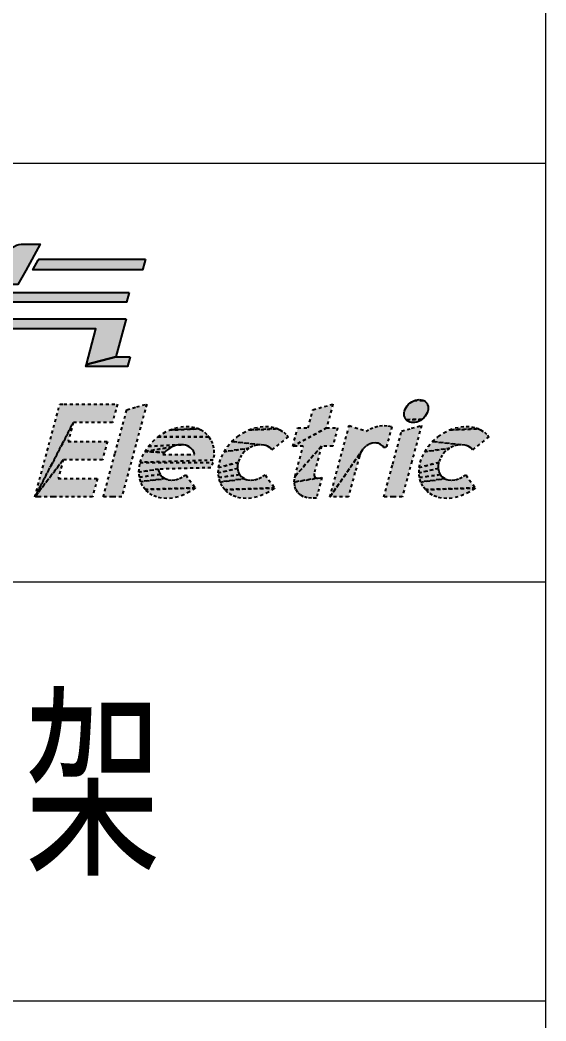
# Model space of a CAD drawing. Header units: millimetres. Extents: x -15766 to 80009, y -9701 to 15159.
# Drawn here: x -12357.84 to -12340.27, y 2870.83 to 2904.27 of the extents above; entities that cross this region are included whole.
import ezdxf

# ---------------------------------------------------------------- set-up
doc = ezdxf.new("R2010")
doc.units = ezdxf.units.MM
doc.linetypes.add('HIDDEN', pattern=[0.2, 0.1, -0.1])
for name, color, linetype, lineweight in [('AM_VIS', 7, 'Continuous', 18), ('尺寸线层', 3, 'Continuous', 18), ('粗实线层_1', 7, 'Continuous', 15)]:
    doc.layers.add(name, color=color, linetype=linetype, lineweight=lineweight)
doc.layers.add('DRW0001_DXF_FORMAT', color=7, linetype='Continuous')
doc.styles.add('标准', font='', dxfattribs={"width": 0.667})
doc.styles.get('标准').set_extended_font_data('宋体')

# ---------------------------------------------------------------- blocks, each defined once
blk = doc.blocks.new('*X1569')
at = {"layer": '粗实线层_1'}
blk.add_line((205, 5), (205, 292), dxfattribs=at)
blk = doc.blocks.new('SYMBOL_3_BL2', base_point=(178.141, 46.517))
at = {"layer": 'DRW0001_DXF_FORMAT', "linetype": 'Continuous'}
for points in [[(185.349, 50.983), (185.729, 50.983), (185.935, 50.983), (185.454, 50.108), (185.193, 49.632), (184.601, 49.632), (184.28, 49.632), (184.664, 50.331), (184.835, 50.643), (184.873, 50.711), (184.926, 50.791), (184.988, 50.857), (185.06, 50.909), (185.139, 50.948), (185.222, 50.973), (185.302, 50.983), (185.311, 50.983), (185.336, 50.983)], [(189.448, 50.486), (189.413, 50.358), (189.36, 50.159), (189.35, 50.121), (188.06, 50.121), (186.067, 50.121), (185.686, 50.121), (185.756, 50.25), (185.866, 50.448), (185.886, 50.486), (187.14, 50.486), (189.077, 50.486)], [(188.908, 49.373), (188.819, 49.041), (183.885, 49.041), (183.64, 48.126), (181.696, 47.794), (181.784, 48.126), (182.723, 48.126), (182.968, 49.041), (182.029, 49.041), (183.974, 49.373)], [(188.802, 48.488), (188.465, 47.223), (187.478, 46.958), (187.797, 48.156), (183.979, 48.156), (184.068, 48.488), (187.885, 48.488), (188.42, 48.488)], [(188.935, 47.223), (188.847, 46.891), (188.377, 46.891), (187.46, 46.891), (187.478, 46.958), (188.465, 47.223)]]:
    blk.add_hatch(color=5, dxfattribs=at).paths.add_polyline_path(points)
at = {"layer": 'DRW0001_DXF_FORMAT', "linetype": 'HIDDEN'}
for points in [[(188.513, 45.638), (188.348, 45.026), (187.041, 45.026), (185.756, 42.537), (186.59, 45.638), (186.727, 45.638)], [(189.493, 45.638), (189.075, 44.088), (188.658, 42.537), (188.35, 42.537), (188.042, 42.537), (188.435, 43.995), (188.827, 45.452), (189.16, 45.545), (189.492, 45.638), (189.492, 45.638)], [(195.044, 45.452), (195.71, 45.638), (195.495, 44.842), (194.369, 44.23), (194.534, 44.842), (194.88, 44.842)], [(198.75, 45.754), (198.791, 45.727), (198.825, 45.694), (198.853, 45.654), (198.874, 45.61), (198.887, 45.561), (198.891, 45.507), (198.887, 45.451), (198.878, 45.406), (198.857, 45.347), (198.828, 45.289), (198.79, 45.232), (198.743, 45.18), (198.69, 45.132), (198.155, 45.118), (198.128, 45.157), (198.107, 45.202), (198.094, 45.251), (198.089, 45.304), (198.094, 45.361), (198.103, 45.406), (198.123, 45.465), (198.153, 45.523), (198.191, 45.579), (198.237, 45.632), (198.291, 45.679), (198.292, 45.68), (198.35, 45.72), (198.411, 45.751), (198.727, 45.765)], [(198.535, 45.787), (198.594, 45.791), (198.651, 45.787), (198.703, 45.774), (198.727, 45.765), (198.411, 45.751), (198.473, 45.774)], [(188.178, 44.394), (188.013, 43.782), (186.706, 43.782), (185.756, 42.537), (187.041, 45.026), (186.871, 44.394)], [(190.626, 44.881), (190.812, 44.895), (190.989, 44.881), (191.152, 44.842), (191.227, 44.814), (190.243, 44.771), (190.436, 44.84)], [(193.278, 44.881), (193.461, 44.895), (193.637, 44.882), (193.797, 44.844), (193.871, 44.816), (192.899, 44.774), (193.09, 44.841)], [(195.867, 44.842), (195.702, 44.23), (195.33, 44.23), (194.447, 43.233), (194.715, 44.23), (194.369, 44.23), (195.495, 44.842)], [(197.265, 44.911), (197.417, 44.923), (197.56, 44.911), (197.677, 44.881), (197.5, 44.221), (197.497, 44.222), (197.471, 44.189), (197.403, 44.186), (197.396, 44.197), (197.394, 44.196), (197.362, 44.24), (197.298, 44.294), (197.218, 44.329), (197.172, 44.338), (197.122, 44.341), (197.019, 44.329), (196.913, 44.291), (196.81, 44.229), (196.795, 44.217), (196.708, 44.131), (195.61, 42.537), (196.252, 44.923), (196.817, 44.737), (196.816, 44.733), (196.952, 44.81), (197.109, 44.873)], [(198.003, 44.737), (198.335, 44.83), (198.668, 44.923), (198.347, 43.73), (198.026, 42.537), (197.718, 42.537), (197.411, 42.537), (197.707, 43.637), (198.003, 44.737), (198.003, 44.737)], [(198.689, 45.132), (198.63, 45.092), (198.569, 45.06), (198.507, 45.038), (198.446, 45.024), (198.387, 45.02), (198.33, 45.024), (198.277, 45.037), (198.253, 45.046), (198.231, 45.057), (198.19, 45.084), (198.155, 45.118), (198.69, 45.132)], [(199.98, 44.881), (200.163, 44.895), (200.338, 44.882), (200.498, 44.844), (200.573, 44.816), (199.601, 44.774), (199.791, 44.841)], [(191.569, 44.546), (191.569, 44.546), (191.648, 44.417), (191.704, 44.273), (191.735, 44.115), (191.74, 43.945), (191.716, 43.765), (189.276, 43.689), (189.34, 43.873), (189.431, 44.054), (190.088, 44.023), (190.03, 43.956), (190.861, 43.956), (191.09, 43.956), (191.075, 44.007), (191.05, 44.063), (191.018, 44.112), (191.019, 44.114), (191.019, 44.114), (191.018, 44.113), (191.017, 44.113), (190.998, 44.136), (190.955, 44.179), (190.905, 44.215), (190.849, 44.243), (190.818, 44.255), (190.787, 44.264), (190.719, 44.278), (190.647, 44.282), (189.55, 44.229), (189.694, 44.393), (189.86, 44.542), (191.569, 44.546)], [(191.297, 44.78), (191.425, 44.696), (191.533, 44.592), (191.569, 44.546), (189.86, 44.542), (189.869, 44.549), (190.052, 44.673), (190.243, 44.771), (191.227, 44.814)], [(193.941, 44.783), (194.068, 44.7), (194.175, 44.599), (194.218, 44.546), (193.667, 44.113), (193.61, 44.174), (193.522, 44.232), (193.472, 44.253), (193.417, 44.269), (193.296, 44.282), (192.335, 44.385), (192.498, 44.533), (192.53, 44.557), (192.711, 44.679), (192.899, 44.774), (193.871, 44.816)], [(200.642, 44.783), (200.769, 44.7), (200.877, 44.599), (200.92, 44.546), (200.368, 44.113), (200.312, 44.174), (200.224, 44.232), (200.118, 44.269), (199.998, 44.282), (199.037, 44.385), (199.2, 44.533), (199.232, 44.557), (199.412, 44.679), (199.601, 44.774), (200.573, 44.816)], [(190.418, 44.241), (190.34, 44.208), (189.431, 44.054), (189.55, 44.229), (190.647, 44.282), (190.572, 44.278), (190.496, 44.264)], [(190.154, 44.086), (190.088, 44.023), (189.431, 44.054), (190.34, 44.208), (190.264, 44.166), (190.19, 44.115)], [(192.762, 44.051), (192.662, 43.938), (192.588, 43.815), (192.541, 43.689), (191.892, 43.518), (191.926, 43.689), (191.988, 43.871), (192.078, 44.049), (192.905, 44.162), (192.782, 44.07)], [(193.036, 44.229), (192.905, 44.162), (192.078, 44.049), (192.194, 44.223), (192.335, 44.385), (193.296, 44.282), (193.168, 44.269)], [(195.088, 43.238), (195.118, 43.191), (195.168, 43.163), (194.421, 43.032), (194.433, 43.171), (194.446, 43.23), (194.446, 43.23), (194.447, 43.233), (194.447, 43.233), (195.33, 44.23), (195.086, 43.322), (195.088, 43.322), (195.083, 43.299)], [(199.463, 44.051), (199.364, 43.938), (199.29, 43.815), (199.243, 43.689), (198.593, 43.518), (198.627, 43.689), (198.69, 43.871), (198.779, 44.049), (199.606, 44.162), (199.484, 44.07)], [(199.737, 44.229), (199.606, 44.162), (198.779, 44.049), (198.895, 44.223), (199.037, 44.385), (199.998, 44.282), (199.87, 44.269)], [(196.596, 43.901), (196.447, 43.346), (196.444, 43.35), (196.225, 42.537), (195.61, 42.537), (196.708, 44.131), (196.643, 44.034), (196.604, 43.934)], [(187.843, 43.15), (187.678, 42.537), (186.371, 42.537), (185.893, 42.537), (185.756, 42.537), (186.706, 43.782), (186.536, 43.15)], [(191.698, 43.689), (191.638, 43.514), (189.876, 43.466), (189.234, 43.366), (189.246, 43.542), (189.276, 43.689), (191.698, 43.69)], [(192.524, 43.603), (192.523, 43.484), (191.883, 43.345), (191.892, 43.518), (192.541, 43.689)], [(192.547, 43.376), (192.594, 43.282), (191.901, 43.183), (191.883, 43.345), (192.523, 43.484)], [(199.226, 43.603), (199.224, 43.484), (198.585, 43.345), (198.593, 43.518), (199.243, 43.689)], [(199.248, 43.376), (199.296, 43.282), (198.603, 43.183), (198.585, 43.345), (199.224, 43.484)], [(189.895, 43.383), (189.942, 43.287), (189.249, 43.2), (189.234, 43.366), (189.876, 43.466)], [(190.011, 43.208), (190.099, 43.148), (189.29, 43.047), (189.249, 43.2), (189.942, 43.287)], [(190.328, 43.097), (190.458, 43.11), (190.592, 43.151), (190.724, 43.22), (190.795, 43.27), (191.113, 42.836), (189.442, 42.787), (189.354, 42.909), (189.29, 43.047), (190.099, 43.148), (190.206, 43.11)], [(192.663, 43.205), (192.751, 43.146), (191.944, 43.034), (191.901, 43.183), (192.594, 43.282)], [(192.977, 43.097), (193.105, 43.11), (193.237, 43.149), (193.369, 43.216), (193.444, 43.27), (193.763, 42.836), (192.097, 42.779), (192.01, 42.899), (191.944, 43.034), (192.751, 43.146), (192.856, 43.109)], [(195.207, 43.159), (195.302, 43.172), (195.342, 43.185), (195.197, 42.644), (195.161, 42.512), (195.156, 42.494), (194.991, 42.493), (194.853, 42.507), (194.73, 42.545), (194.626, 42.607), (194.541, 42.688), (194.477, 42.788), (194.436, 42.903), (194.421, 43.032), (195.168, 43.163)], [(199.364, 43.205), (199.452, 43.146), (198.645, 43.034), (198.603, 43.183), (199.296, 43.282)], [(199.678, 43.097), (199.807, 43.11), (199.939, 43.149), (200.07, 43.216), (200.146, 43.27), (200.464, 42.836), (198.799, 42.78), (198.711, 42.899), (198.645, 43.034), (199.452, 43.146), (199.558, 43.109)], [(191.105, 42.83), (190.923, 42.706), (190.732, 42.608), (190.539, 42.539), (190.348, 42.497), (190.163, 42.484), (189.985, 42.497), (189.823, 42.536), (189.677, 42.599), (189.55, 42.683), (189.442, 42.787), (191.113, 42.836)], [(193.743, 42.821), (193.562, 42.7), (193.374, 42.605), (193.183, 42.537), (192.995, 42.497), (192.812, 42.484), (192.637, 42.497), (192.476, 42.535), (192.332, 42.596), (192.205, 42.678), (192.097, 42.779), (193.763, 42.836)], [(200.444, 42.821), (200.264, 42.7), (200.075, 42.605), (199.885, 42.537), (199.697, 42.497), (199.514, 42.484), (199.338, 42.497), (199.178, 42.535), (199.033, 42.596), (198.907, 42.678), (198.799, 42.78), (200.464, 42.836)]]:
    blk.add_hatch(color=8, dxfattribs=at).paths.add_polyline_path(points)
at = {"layer": 'DRW0001_DXF_FORMAT', "color": 5, "linetype": 'Continuous'}
for points in [[(185.349, 50.983), (185.729, 50.983), (185.935, 50.983), (185.454, 50.108), (185.193, 49.632), (184.601, 49.632), (184.28, 49.632), (184.664, 50.331), (184.835, 50.643), (184.873, 50.711), (184.926, 50.791), (184.988, 50.857), (185.06, 50.909), (185.139, 50.948), (185.222, 50.973), (185.302, 50.983), (185.311, 50.983), (185.336, 50.983), (185.349, 50.983)], [(189.448, 50.486), (189.413, 50.358), (189.36, 50.159), (189.35, 50.121), (188.06, 50.121), (186.067, 50.121), (185.686, 50.121), (185.756, 50.25), (185.866, 50.448), (185.886, 50.486), (187.14, 50.486), (189.077, 50.486), (189.448, 50.486)], [(188.908, 49.373), (188.819, 49.041), (183.885, 49.041), (183.64, 48.126), (181.696, 47.794), (181.784, 48.126), (182.723, 48.126), (182.968, 49.041), (182.029, 49.041), (183.974, 49.373), (188.908, 49.373)], [(188.802, 48.488), (188.465, 47.223), (187.478, 46.958), (187.797, 48.156), (183.979, 48.156), (184.068, 48.488), (187.885, 48.488), (188.42, 48.488), (188.802, 48.488)], [(188.935, 47.223), (188.847, 46.891), (188.377, 46.891), (187.46, 46.891), (187.478, 46.958), (188.465, 47.223), (188.935, 47.223)]]:
    blk.add_lwpolyline(points, dxfattribs=at)
at = {"layer": 'DRW0001_DXF_FORMAT', "color": 8, "linetype": 'HIDDEN'}
for points in [[(188.513, 45.638), (188.348, 45.026), (187.041, 45.026), (185.756, 42.537), (186.59, 45.638), (186.727, 45.638), (188.513, 45.638)], [(189.493, 45.638), (189.075, 44.088), (188.658, 42.537), (188.35, 42.537), (188.042, 42.537), (188.435, 43.995), (188.827, 45.452), (189.16, 45.545), (189.492, 45.638), (189.492, 45.638), (189.493, 45.638)], [(195.044, 45.452), (195.71, 45.638), (195.495, 44.842), (194.369, 44.23), (194.534, 44.842), (194.88, 44.842), (195.044, 45.452)], [(198.75, 45.754), (198.791, 45.727), (198.825, 45.694), (198.853, 45.654), (198.874, 45.61), (198.887, 45.561), (198.891, 45.507), (198.887, 45.451), (198.878, 45.406), (198.857, 45.347), (198.828, 45.289), (198.79, 45.232), (198.743, 45.18), (198.69, 45.132), (198.155, 45.118), (198.128, 45.157), (198.107, 45.202), (198.094, 45.251), (198.089, 45.304), (198.094, 45.361), (198.103, 45.406), (198.123, 45.465), (198.153, 45.523), (198.191, 45.579), (198.237, 45.632), (198.291, 45.679), (198.292, 45.68), (198.35, 45.72), (198.411, 45.751), (198.727, 45.765), (198.75, 45.754)], [(198.535, 45.787), (198.594, 45.791), (198.651, 45.787), (198.703, 45.774), (198.727, 45.765), (198.411, 45.751), (198.473, 45.774), (198.535, 45.787)], [(188.178, 44.394), (188.013, 43.782), (186.706, 43.782), (185.756, 42.537), (187.041, 45.026), (186.871, 44.394), (188.178, 44.394)], [(190.626, 44.881), (190.812, 44.895), (190.989, 44.881), (191.152, 44.842), (191.227, 44.814), (190.243, 44.771), (190.436, 44.84), (190.626, 44.881)], [(193.278, 44.881), (193.461, 44.895), (193.637, 44.882), (193.797, 44.844), (193.871, 44.816), (192.899, 44.774), (193.09, 44.841), (193.278, 44.881)], [(195.867, 44.842), (195.702, 44.23), (195.33, 44.23), (194.447, 43.233), (194.715, 44.23), (194.369, 44.23), (195.495, 44.842), (195.867, 44.842)], [(197.265, 44.911), (197.417, 44.923), (197.56, 44.911), (197.677, 44.881), (197.5, 44.221), (197.497, 44.222), (197.471, 44.189), (197.403, 44.186), (197.396, 44.197), (197.394, 44.196), (197.362, 44.24), (197.298, 44.294), (197.218, 44.329), (197.172, 44.338), (197.122, 44.341), (197.019, 44.329), (196.913, 44.291), (196.81, 44.229), (196.795, 44.217), (196.708, 44.131), (195.61, 42.537), (196.252, 44.923), (196.817, 44.737), (196.816, 44.733), (196.952, 44.81), (197.109, 44.873), (197.265, 44.911)], [(198.003, 44.737), (198.335, 44.83), (198.668, 44.923), (198.347, 43.73), (198.026, 42.537), (197.718, 42.537), (197.411, 42.537), (197.707, 43.637), (198.003, 44.737), (198.003, 44.737), (198.003, 44.737)], [(198.689, 45.132), (198.63, 45.092), (198.569, 45.06), (198.507, 45.038), (198.446, 45.024), (198.387, 45.02), (198.33, 45.024), (198.277, 45.037), (198.253, 45.046), (198.231, 45.057), (198.19, 45.084), (198.155, 45.118), (198.69, 45.132), (198.689, 45.132)], [(199.98, 44.881), (200.163, 44.895), (200.338, 44.882), (200.498, 44.844), (200.573, 44.816), (199.601, 44.774), (199.791, 44.841), (199.98, 44.881)], [(191.569, 44.546), (191.569, 44.546), (191.648, 44.417), (191.704, 44.273), (191.735, 44.115), (191.74, 43.945), (191.716, 43.765), (189.276, 43.689), (189.34, 43.873), (189.431, 44.054), (190.088, 44.023), (190.03, 43.956), (190.861, 43.956), (191.09, 43.956), (191.075, 44.007), (191.05, 44.063), (191.018, 44.112), (191.019, 44.114), (191.019, 44.114), (191.018, 44.113), (191.017, 44.113), (190.998, 44.136), (190.955, 44.179), (190.905, 44.215), (190.849, 44.243), (190.818, 44.255), (190.787, 44.264), (190.719, 44.278), (190.647, 44.282), (189.55, 44.229), (189.694, 44.393), (189.86, 44.542), (191.569, 44.546), (191.569, 44.546)], [(191.297, 44.78), (191.425, 44.696), (191.533, 44.592), (191.569, 44.546), (189.86, 44.542), (189.869, 44.549), (190.052, 44.673), (190.243, 44.771), (191.227, 44.814), (191.297, 44.78)], [(193.941, 44.783), (194.068, 44.7), (194.175, 44.599), (194.218, 44.546), (193.667, 44.113), (193.61, 44.174), (193.522, 44.232), (193.472, 44.253), (193.417, 44.269), (193.296, 44.282), (192.335, 44.385), (192.498, 44.533), (192.53, 44.557), (192.711, 44.679), (192.899, 44.774), (193.871, 44.816), (193.941, 44.783)], [(200.642, 44.783), (200.769, 44.7), (200.877, 44.599), (200.92, 44.546), (200.368, 44.113), (200.312, 44.174), (200.224, 44.232), (200.118, 44.269), (199.998, 44.282), (199.037, 44.385), (199.2, 44.533), (199.232, 44.557), (199.412, 44.679), (199.601, 44.774), (200.573, 44.816), (200.642, 44.783)], [(190.418, 44.241), (190.34, 44.208), (189.431, 44.054), (189.55, 44.229), (190.647, 44.282), (190.572, 44.278), (190.496, 44.264), (190.418, 44.241)], [(190.154, 44.086), (190.088, 44.023), (189.431, 44.054), (190.34, 44.208), (190.264, 44.166), (190.19, 44.115), (190.154, 44.086)], [(192.762, 44.051), (192.662, 43.938), (192.588, 43.815), (192.541, 43.689), (191.892, 43.518), (191.926, 43.689), (191.988, 43.871), (192.078, 44.049), (192.905, 44.162), (192.782, 44.07), (192.762, 44.051)], [(193.036, 44.229), (192.905, 44.162), (192.078, 44.049), (192.194, 44.223), (192.335, 44.385), (193.296, 44.282), (193.168, 44.269), (193.036, 44.229)], [(195.088, 43.238), (195.118, 43.191), (195.168, 43.163), (194.421, 43.032), (194.433, 43.171), (194.446, 43.23), (194.446, 43.23), (194.447, 43.233), (194.447, 43.233), (195.33, 44.23), (195.086, 43.322), (195.088, 43.322), (195.083, 43.299), (195.088, 43.238)], [(199.463, 44.051), (199.364, 43.938), (199.29, 43.815), (199.243, 43.689), (198.593, 43.518), (198.627, 43.689), (198.69, 43.871), (198.779, 44.049), (199.606, 44.162), (199.484, 44.07), (199.463, 44.051)], [(199.737, 44.229), (199.606, 44.162), (198.779, 44.049), (198.895, 44.223), (199.037, 44.385), (199.998, 44.282), (199.87, 44.269), (199.737, 44.229)], [(196.596, 43.901), (196.447, 43.346), (196.444, 43.35), (196.225, 42.537), (195.61, 42.537), (196.708, 44.131), (196.643, 44.034), (196.604, 43.934), (196.596, 43.901)], [(187.843, 43.15), (187.678, 42.537), (186.371, 42.537), (185.893, 42.537), (185.756, 42.537), (186.706, 43.782), (186.536, 43.15), (187.843, 43.15)], [(191.698, 43.689), (191.638, 43.514), (189.876, 43.466), (189.234, 43.366), (189.246, 43.542), (189.276, 43.689), (191.698, 43.69), (191.698, 43.689)], [(192.524, 43.603), (192.523, 43.484), (191.883, 43.345), (191.892, 43.518), (192.541, 43.689), (192.524, 43.603)], [(192.547, 43.376), (192.594, 43.282), (191.901, 43.183), (191.883, 43.345), (192.523, 43.484), (192.547, 43.376)], [(199.226, 43.603), (199.224, 43.484), (198.585, 43.345), (198.593, 43.518), (199.243, 43.689), (199.226, 43.603)], [(199.248, 43.376), (199.296, 43.282), (198.603, 43.183), (198.585, 43.345), (199.224, 43.484), (199.248, 43.376)], [(189.895, 43.383), (189.942, 43.287), (189.249, 43.2), (189.234, 43.366), (189.876, 43.466), (189.895, 43.383)], [(190.011, 43.208), (190.099, 43.148), (189.29, 43.047), (189.249, 43.2), (189.942, 43.287), (190.011, 43.208)], [(190.328, 43.097), (190.458, 43.11), (190.592, 43.151), (190.724, 43.22), (190.795, 43.27), (191.113, 42.836), (189.442, 42.787), (189.354, 42.909), (189.29, 43.047), (190.099, 43.148), (190.206, 43.11), (190.328, 43.097)], [(192.663, 43.205), (192.751, 43.146), (191.944, 43.034), (191.901, 43.183), (192.594, 43.282), (192.663, 43.205)], [(192.977, 43.097), (193.105, 43.11), (193.237, 43.149), (193.369, 43.216), (193.444, 43.27), (193.763, 42.836), (192.097, 42.779), (192.01, 42.899), (191.944, 43.034), (192.751, 43.146), (192.856, 43.109), (192.977, 43.097)], [(195.207, 43.159), (195.302, 43.172), (195.342, 43.185), (195.197, 42.644), (195.161, 42.512), (195.156, 42.494), (194.991, 42.493), (194.853, 42.507), (194.73, 42.545), (194.626, 42.607), (194.541, 42.688), (194.477, 42.788), (194.436, 42.903), (194.421, 43.032), (195.168, 43.163), (195.207, 43.159)], [(199.364, 43.205), (199.452, 43.146), (198.645, 43.034), (198.603, 43.183), (199.296, 43.282), (199.364, 43.205)], [(199.678, 43.097), (199.807, 43.11), (199.939, 43.149), (200.07, 43.216), (200.146, 43.27), (200.464, 42.836), (198.799, 42.78), (198.711, 42.899), (198.645, 43.034), (199.452, 43.146), (199.558, 43.109), (199.678, 43.097)], [(191.105, 42.83), (190.923, 42.706), (190.732, 42.608), (190.539, 42.539), (190.348, 42.497), (190.163, 42.484), (189.985, 42.497), (189.823, 42.536), (189.677, 42.599), (189.55, 42.683), (189.442, 42.787), (191.113, 42.836), (191.105, 42.83)], [(193.743, 42.821), (193.562, 42.7), (193.374, 42.605), (193.183, 42.537), (192.995, 42.497), (192.812, 42.484), (192.637, 42.497), (192.476, 42.535), (192.332, 42.596), (192.205, 42.678), (192.097, 42.779), (193.763, 42.836), (193.743, 42.821)], [(200.444, 42.821), (200.264, 42.7), (200.075, 42.605), (199.885, 42.537), (199.697, 42.497), (199.514, 42.484), (199.338, 42.497), (199.178, 42.535), (199.033, 42.596), (198.907, 42.678), (198.799, 42.78), (200.464, 42.836), (200.444, 42.821)]]:
    blk.add_lwpolyline(points, dxfattribs=at)
for points in [[(197.467, 44.186), (197.432, 44.175), (197.471, 44.189), (197.403, 44.186)], [(191.716, 43.765), (191.698, 43.69), (189.276, 43.689), (191.698, 43.69)], [(189.876, 43.466), (191.638, 43.514), (191.585, 43.466), (191.616, 43.466)]]:
    blk.add_solid(points, dxfattribs=at)

msp = doc.modelspace()

# ---------------------------------------------------------------- linework, layer by layer
at = {"layer": '粗实线层_1'}
for p, q in [((-12340.27127, 2899.48453), (-12520.27127, 2899.48453)), ((-12340.27127, 2843.48453), (-12340.27127, 2899.48453)), ((-12340.27127, 2885.48453), (-12390.27127, 2885.48453)), ((-12340.27127, 2871.48453), (-12390.27127, 2871.48453))]:
    msp.add_line(p, q, dxfattribs=at)

# ---------------------------------------------------------------- block references
at = {"layer": 'AM_VIS'}
msp.add_blockref('*X1569', (-12545.27127, 2838.48453), dxfattribs=at)
at = {"layer": 'DRW0001_DXF_FORMAT', "color": 2, "linetype": 'Continuous'}
msp.add_blockref('SYMBOL_3_BL2', (-12364.95536, 2892.31808), dxfattribs=at)

# ---------------------------------------------------------------- texts
at = {"layer": '尺寸线层', "insert": (-12365.27127, 2878.46527), "char_height": 5.0503058, "width": 29.4580043, "attachment_point": 5, "line_spacing_factor": 1.15057, "style": '标准'}
msp.add_mtext('{\\T1.1;感应器支架}', dxfattribs=at)

doc.saveas('drawing.dxf')
